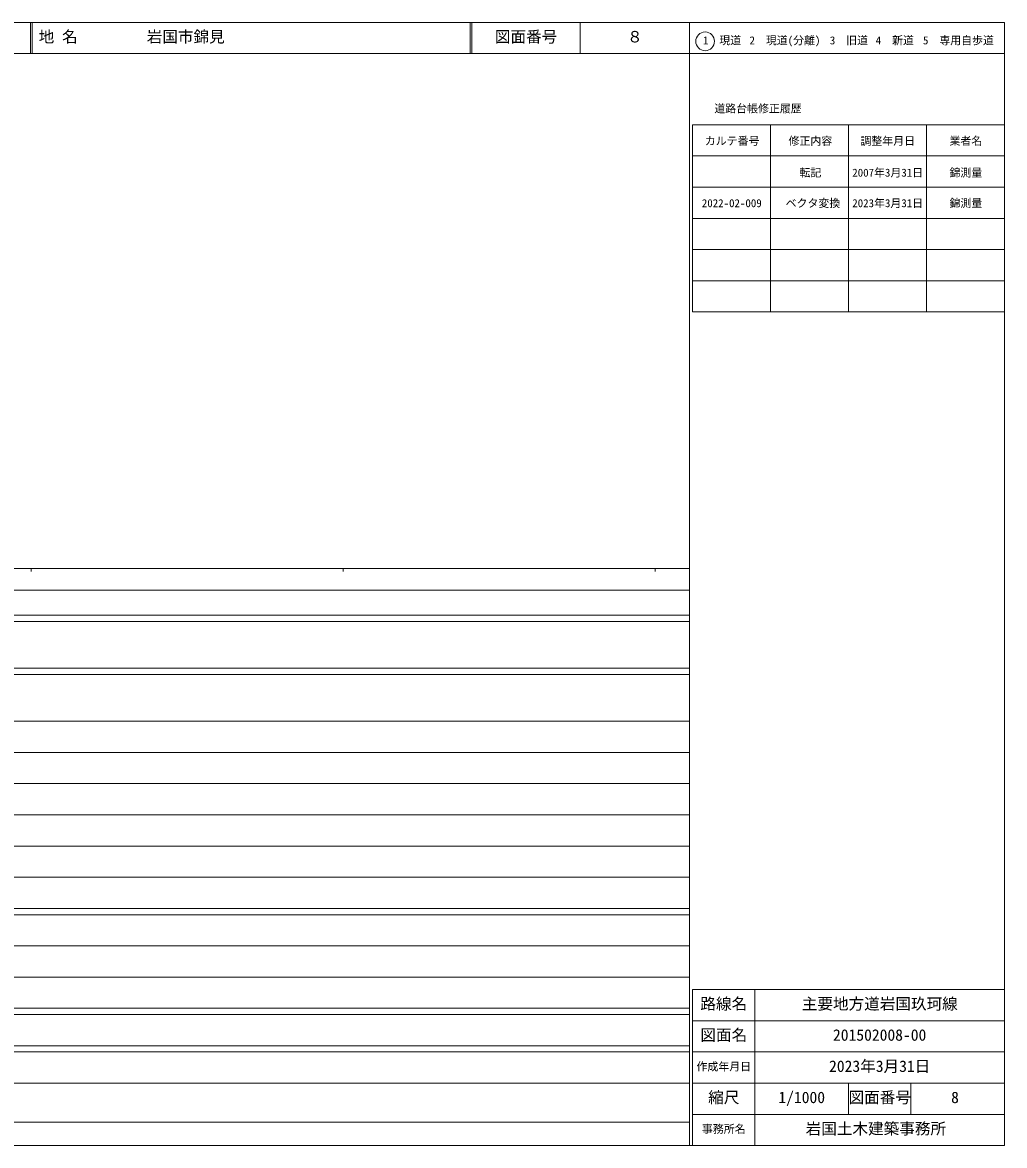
# Model space of a CAD drawing. Units: millimetres, scale not verified. Extents: x -10991 to 629009, y -27436 to 332564.
# Drawn here: x 314193 to 629009, y -27436 to 332564 of the extents above; entities that cross this region are included whole.
import ezdxf
from ezdxf.enums import TextEntityAlignment as Align

# ---------------------------------------------------------------- set-up
doc = ezdxf.new("R2010")
doc.units = ezdxf.units.MM
doc.header["$LTSCALE"] = 1000
for name, color, linetype, lineweight in [('M-TTL', 2, 'Continuous', 13), ('M-TTL-BAND', 7, 'Continuous', 13), ('M-TTL-FRAM', 2, 'Continuous', 13), ('M-TTL-LINE', 7, 'Continuous', 13), ('M-TTL-TXT', 7, 'Continuous', 13)]:
    doc.layers.add(name, color=color, linetype=linetype, lineweight=lineweight)
doc.styles.add('ＭＳ ゴシック', font='')
doc.styles.get('ＭＳ ゴシック').set_extended_font_data('MS Gothic')

msp = doc.modelspace()

# ---------------------------------------------------------------- linework, layer by layer
at = {"layer": 'M-TTL'}
for p, q in [((629009, 332564), (-10991, 332564)), ((629009, -27436), (629009, 332564)), ((-10991, -27436), (629009, -27436))]:
    msp.add_line(p, q, dxfattribs=at)
at = {"layer": 'M-TTL-BAND'}
for p, q in [((528009, -27436), (528009, 322564)), ((-10991, 157564), (528009, 157564)), ((317009, 157564), (317009, 156564)), ((417009, 157564), (417009, 156564)), ((517009, 157564), (517009, 156564)), ((17009, 150564), (528009, 150564)), ((-10991, 142564), (528009, 142564)), ((-10991, 140564), (528009, 140564)), ((-10991, 125564), (528009, 125564)), ((-10991, 123564), (528009, 123564)), ((-10991, 108564), (528009, 108564)), ((-4991, 98564), (528009, 98564)), ((1009, 88564), (528009, 88564)), ((-4991, 78564), (528009, 78564)), ((1009, 68564), (528009, 68564)), ((-4991, 58564), (528009, 58564)), ((-10991, 48564), (528009, 48564)), ((-10991, 46564), (528009, 46564)), ((-1991, 36564), (528009, 36564)), ((-10991, 26564), (528009, 26564)), ((-10991, 16564), (528009, 16564)), ((-10991, 14564), (528009, 14564)), ((-10991, 4564), (528009, 4564)), ((-10991, 2564), (528009, 2564)), ((-10991, -7436), (528009, -7436)), ((17009, -19936), (528009, -19936))]:
    msp.add_line(p, q, dxfattribs=at)
at = {"layer": 'M-TTL-FRAM'}
for p, q in [((529009, 299760), (529009, 239760)), ((529009, 299760), (629009, 299760)), ((529009, 239760), (629009, 239760)), ((629009, 22564), (529009, 22564)), ((529009, 22564), (529009, -27436))]:
    msp.add_line(p, q, dxfattribs=at)
at = {"layer": 'M-TTL-LINE'}
for p, q in [((316759, 332564), (316759, 322564)), ((317259, 332564), (317259, 322564)), ((457755, 332564), (457755, 322564)), ((458255, 332564), (458255, 322564)), ((493005, 332564), (493005, 322564)), ((528009, 332564), (528009, 322564)), ((-10991, 322564), (629009, 322564)), ((554009, 299760), (554009, 239760)), ((579009, 299760), (579009, 239760)), ((604009, 299760), (604009, 239760)), ((529009, 289760), (629009, 289760)), ((529009, 279760), (629009, 279760)), ((529009, 269760), (629009, 269760)), ((529009, 259760), (629009, 259760)), ((529009, 249760), (629009, 249760)), ((549009, 22564), (549009, -27436)), ((629009, 12564), (529009, 12564)), ((629009, 2564), (529009, 2564)), ((629009, -7436), (529009, -7436)), ((579009, -7436), (579009, -17436)), ((599009, -7436), (599009, -17436)), ((629009, -17436), (529009, -17436))]:
    msp.add_line(p, q, dxfattribs=at)
at = {"layer": 'M-TTL-TXT'}
msp.add_circle((533039, 326522), 3000, dxfattribs=at)

# ---------------------------------------------------------------- texts
at = {"layer": 'M-TTL-TXT', "style": 'ＭＳ ゴシック'}
for s, height, p in [('地 名', 3666, (319388, 325064)), ('岩国市錦見', 3666, (354032, 325064)), ('図面番号', 3666, (465630, 325064)), ('８', 3666, (508005, 325064)), ('1\u3000現道', 2566, (532332, 324772)), ('2\u3000現道(分離)', 2566, (547253, 324772)), ('3\u3000旧道', 2566, (573005, 324772)), ('4\u3000新道', 2566, (587708, 324772)), ('5\u3000専用自歩道', 2566, (602862, 324772)), ('道路台帳修正履歴', 2566, (535977, 302927)), ('カルテ番号', 2566, (532939, 292536)), ('修正内容', 2566, (559779, 292536)), ('調整年月日', 2566, (582825, 292536)), ('業者名', 2566, (611366, 292536)), ('転記', 2566, (563279, 282363)), ('2007年3月31日', 2566, (580200, 282363)), ('錦測量', 2566, (611366, 282363)), ('2022-02-009', 2566, (531977, 272582)), ('ベクタ変換', 2566, (558839, 272582)), ('2023年3月31日', 2566, (580200, 272582)), ('錦測量', 2566, (611366, 272582)), ('路線名', 3666, (531509, 15064)), ('路線名', 3666, (531509, 15064)), ('主要地方道岩国玖珂線', 3666, (564009, 15064)), ('図面名', 3666, (531509, 5064)), ('図面名', 3666, (531509, 5064)), ('201502008-00', 3666, (574009, 5064)), ('2023年3月31日', 3666, (572759, -4936)), ('作成年月日', 2566, (530259, -4186)), ('作成年月日', 2566, (530259, -4186)), ('縮尺', 3666, (534009, -14936)), ('縮尺', 3666, (534009, -14936)), ('1/1000', 3666, (556509, -14936)), ('図面番号', 3666, (579009, -14936)), ('図面番号', 3666, (579009, -14936)), ('8', 3666, (611884, -14936)), ('事務所名', 2566, (532009, -24186)), ('事務所名', 2566, (532009, -24186)), ('岩国土木建築事務所 ', 3666, (565259, -24936))]:
    msp.add_text(s, height=height, dxfattribs=at).set_placement(p, align=Align.BOTTOM_LEFT)

doc.saveas('drawing.dxf')
